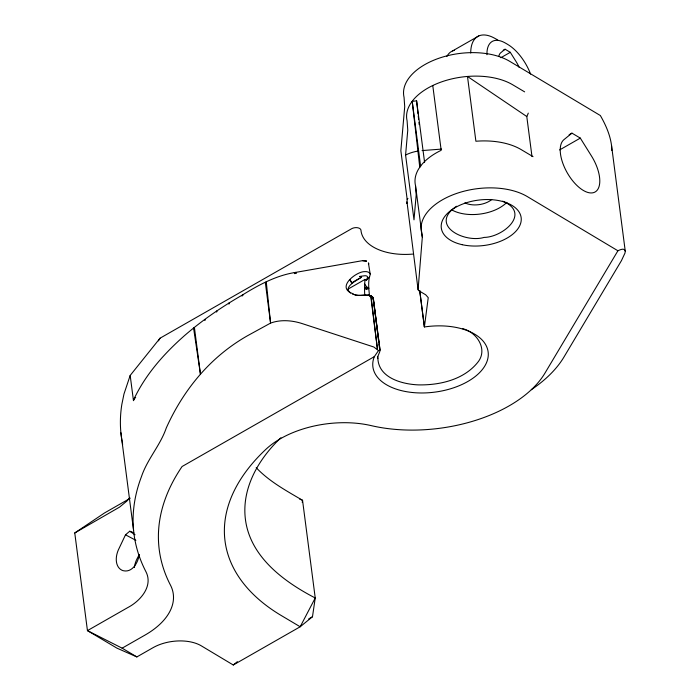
<?xml version="1.0" encoding="UTF-8"?>
<svg xmlns="http://www.w3.org/2000/svg" width="700" height="700" viewBox="0 0 700 700"><rect width="100%" height="100%" fill="white"/><g stroke="black" fill="none" stroke-linecap="round" stroke-linejoin="round"><path stroke-width="1.05" d="M369.486 295.575C368.795 288.881 367.85 281.767 369.994 275.301A5.749 3.264 -7.4 0 0 364.044 271.652C355.609 272.108 336.079 287.481 352.494 293.545C357.691 298.305 371.648 291.445 373.109 299.259M407.977 198.468L407.339 198.756L406.814 202.912L406.971 203.411L406.989 201.95L418.084 289.678L418.661 290.614L425.731 294.814L428.243 297.666L424.384 326.961A58.1 32.988 -7.4 0 1 488.285 354.585A58.1 32.988 -7.4 0 1 423.588 392.963A58.1 32.988 -7.4 0 1 374.308 356.659L182.088 466.506A310.257 176.173 -7.4 0 0 158.419 538.466A316.409 179.673 -7.4 0 0 170.441 585.077A80.535 45.727 -7.4 0 1 145.023 635.075L122.124 648.165L87.447 630.621L74.76 532.954L104.562 512.934L127.461 499.844A80.535 45.727 -7.4 0 0 130.148 498.251M432.766 85.505L441.184 150.308A60.471 34.335 -7.4 0 0 421.811 164.535L418.81 168.656A60.471 34.335 -7.4 0 0 415.511 185.596L422.319 237.195L418.084 289.678M364.726 295.566L364.516 288.934L366.669 288.969L366.686 287.009L364.683 283.911L365.024 279.405L366.328 280.376L369.25 277.069M364.516 288.934L364.683 283.911M407.19 199.526L400.846 150.719L404.714 106.689L404.049 97.317A60.471 34.335 -7.4 0 1 439.364 58.1A60.471 34.335 -7.4 0 1 509.644 61.285L600.355 115.535C605.701 124.862 610.207 134.951 611.564 145.705L625.24 251.055L625.012 253.006L621.442 260.645L564.016 356.947A145.364 82.547 -7.4 0 1 531.291 389.716M374.308 356.659L378.49 350.604L373.835 347.016L302.549 323.706C292.303 320.355 280.866 319.322 270.576 323.094L266.254 281.846L265.405 283.036L270.576 323.094L247.275 335.86A236.801 206.727 50.8 0 0 222.399 352.975C197.96 372.951 179.156 399.254 166.285 427.954C160.344 445.349 147.332 459.086 141.47 476.604C135.966 491.006 132.886 506.371 133.096 521.824A339.412 192.736 -7.4 0 0 145.994 571.821C153.361 586.399 140.114 601.151 127.846 607.539L87.447 630.621L116.926 648.139L136.867 656.924L152.985 647.71A34.519 19.6 -7.4 0 1 202.09 646.31L233.275 665L300.178 626.771L312.48 616.744L315.236 597.984L302.549 500.316C286.309 490.7 269.299 481.565 256.191 467.67M241.841 295.488L242.104 296.091M419.711 290.526L424.384 326.961L419.711 290.605M415.511 185.596L416.176 194.959L413.998 219.844L405.58 155.05L407.759 130.165L407.094 120.794A60.471 34.335 -7.4 0 1 410.401 103.854L413.402 99.733A60.471 34.335 -7.4 0 1 512.689 84.77L524.633 91.858M193.681 328.72L193.795 327.898L194.486 328.099L200.454 374.194L193.681 328.72L194.486 328.099M302.243 502.407L302.549 500.316L299.565 499.004M462.499 328.632C476.936 332.01 488.486 349.72 477.514 362.644C463.523 379.794 439.749 385.28 418.512 384.886C402.404 384.265 378.761 378.053 377.869 358.523C376.469 356.842 382.664 348.364 378.49 350.604M406.971 203.411L407.12 202.449M139.265 554.593C138.171 562.389 132.388 573.038 123.051 570.666A19.355 12.906 -59.3 0 1 119.263 547.986L125.501 534.817L129.745 531.23L133.796 532.7M412.781 254.091A52.351 29.724 -7.4 0 1 360.964 230.274A5.749 3.264 -7.4 0 0 357.534 227.736A5.749 3.264 -7.4 0 0 351.566 228.76L160.046 338.196L130.183 375.445L123.979 393.995L121.852 404.338A333.602 189.429 -7.4 0 0 120.899 432.74L133.586 530.407M366.328 280.376L367.456 277.524A2.765 1.566 -7.4 0 0 364.595 275.774L359.599 276.439L361.489 277.165C358.426 279.711 342.186 286.738 350.543 293.055M362.521 260.662L366.555 261.1L362.521 260.662L295.794 272.37C276.43 275.328 259.009 284.751 242.568 294.91L242.244 295.102C221.655 306.959 201.95 320.425 184.021 336.044L183.479 336.543C163.362 354.366 145.206 375.078 133.726 399.578L133.464 400.671L130.183 375.445M139.099 554.881L137.183 558.539A18.41 12.276 -59.3 0 0 134.409 567.543M625.24 251.055C624.558 247.529 619.92 249.848 617.916 250.775L544.941 373.144A122.36 69.484 -7.4 0 1 371.28 425.635A80.535 45.727 -7.4 0 0 265.939 449.278A243.898 138.495 -7.4 0 0 281.444 615.641L300.178 626.771L315.236 597.984C283.194 581.367 248.631 555.721 245.131 516.758C242.384 486.316 259.525 457.957 280.928 437.719M134.636 398.361L133.481 400.199L133.928 399.752M129.727 497.849L126.84 501.104L119.516 507.141L74.76 532.954M519.015 67.174A17.255 8.33 60.3 0 0 516.372 62.055L510.291 52.316L505.085 49.219L500.736 52.762A17.255 8.33 60.3 0 0 498.802 56.516M571.944 133.14L563.903 139.685A30.485 14.718 60.3 0 0 568.479 174.877A30.485 14.718 60.3 0 0 596.102 191.293A30.485 14.718 60.3 0 0 591.535 156.091L580.309 138.11L571.944 133.14L569.117 134.75M233.275 665L237.379 661.657M134.916 398.108L135.686 397.53M456.523 206.246C428.4 225.286 464.581 243.364 484.102 237.405C502.749 237.335 531.545 213.211 502.688 201.145M366.669 288.969L368.777 287.954L366.686 287.009L364.578 288.243L366.669 288.969L368.812 288.584M452.532 50.942L478.782 35.945M503.195 50.304L505.085 49.219M500.841 57.724L510.291 52.316M559.615 149.94L580.309 138.11M352.949 282.056L361.489 277.165M347.961 289.152L365.024 279.405M308.717 618.896L312.48 616.744M265.405 283.036L266.227 282.616M364.639 287.551L366.686 287.009M296.012 273.341L294.551 273.604L294.359 272.632L295.864 272.606L296.012 273.341L294.411 272.869L295.794 272.37M419.773 167.317L412.213 101.369L416.596 100.826L424.594 162.383M422.056 150.579L441.578 149.091M369.224 295.26L372.216 296.616C366.809 293.081 360.168 296.931 354.34 294.534M242.568 294.91L243.206 295.015M352.406 293.947L353.754 294.402M369.688 295.592L372.776 297.089L369.416 295.374M373.188 297.78L369.801 295.733L372.207 296.993M125.501 534.817L135.879 540.312M369.801 295.733L372.295 297.115M533.041 156.66L521.106 149.564A60.471 34.335 -7.4 0 0 475.895 141.242L467.486 76.449L526.785 116.524L531.974 156.485M122.124 648.165L136.867 656.924M129.745 531.23L135.056 534.774M617.916 250.775L527.205 196.525A60.471 34.335 -7.4 0 0 456.925 193.331A60.471 34.335 -7.4 0 0 421.61 232.549L422.319 237.195M368.13 295.006L368.812 295.575L368.567 295.059M352.109 283.369L349.921 279.501L351.873 283.57M368.856 263.865L368.401 262.885L370.178 274.033M373.004 297.412L380.056 350.271L373.31 298.139M412.213 101.369L420.621 166.171M370.72 295.916L377.475 349.422L371.035 296.039M373.31 298.506L377.431 331.748M377.694 333.83L378.761 342.422M379.024 344.531L379.426 347.751M377.615 356.361L377.869 358.523M416.596 100.826L418.023 113.803M418.259 115.964L418.618 119.21M418.976 122.456L419.213 124.617M611.564 145.705L611.809 150.465M528.273 113.12A63.28 35.928 -7.4 0 1 526.785 116.524M405.58 155.05A26.863 15.251 -7.4 0 1 417.664 151.121M491.724 199.518A17.832 10.124 -7.4 0 1 464.896 202.86M506.852 202.335A34.519 19.6 -7.4 0 1 451.316 209.624M158.463 340.848A310.249 176.173 -7.4 0 1 160.046 338.196M122.666 444.421A339.412 192.736 -7.4 0 1 122.246 442.312M122.054 441.254A339.412 192.736 -7.4 0 1 120.899 432.74M497.936 40.154A72.371 34.93 60.3 0 0 491.916 36.881A46.016 22.207 60.3 0 0 470.715 53.008M446.863 56.446A46.016 22.207 60.3 0 1 454.396 50.312M530.591 74.078A34.519 16.66 60.3 0 0 507.903 44.546A60.865 29.383 60.3 0 0 502.836 41.764A34.519 16.66 60.3 0 0 486.946 54.705M228.874 303.223L228.795 304.019L229.276 303.73L228.874 303.223M216.519 311.211L216.431 312.016L217.035 311.623L216.519 311.211M204.811 319.445L204.715 320.259L205.433 319.76L204.811 319.445M462.149 244.685A40.268 22.864 -7.4 0 0 521.246 218.671A40.268 22.864 -7.4 0 0 460.276 205.039A40.268 22.864 -7.4 0 0 462.149 244.685"/></g></svg>
